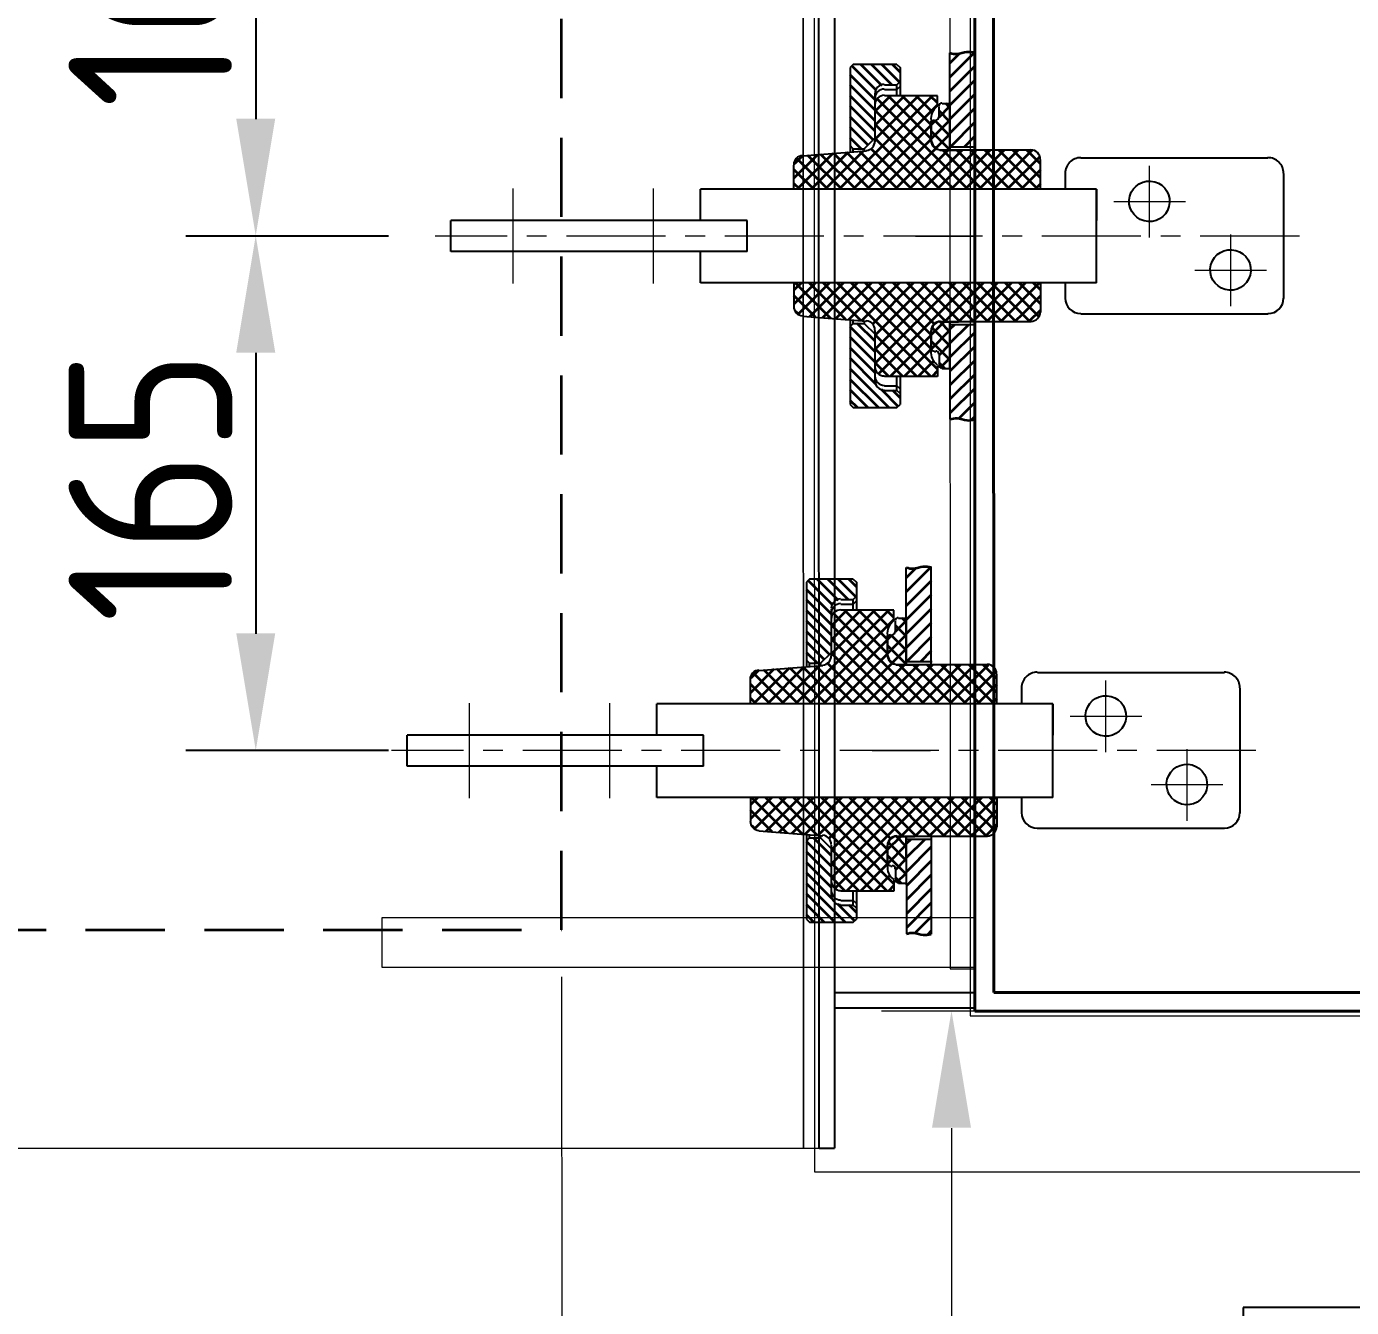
# Model space of a CAD drawing. Header units: millimetres. Extents: x -41310 to 13905, y 1865 to 89610.
# Drawn here: x 7823.4 to 8248.1, y 3569.4 to 3980.1 of the extents above; entities that cross this region are included whole.
import ezdxf

# ---------------------------------------------------------------- set-up
doc = ezdxf.new("R2010")
doc.units = ezdxf.units.MM
doc.linetypes.add('CENTER', pattern=[50.8, 31.75, -6.35, 6.35, -6.35])
doc.linetypes.add('DASHED', pattern=[19.05, 12.7, -6.35])
doc.layers.add('01粗实线', color=7, linetype='Continuous')
for name, color, linetype, lineweight in [('1粗实线', 4, 'Continuous', 40), ('1轮廓实线层', 7, 'Continuous', 0), ('2虚线层', 6, 'DASHED', 35), ('中心线', 1, 'CENTER', 20), ('粗实线', 7, 'Continuous', 25), ('细实线', 3, 'Continuous', 35)]:
    doc.layers.add(name, color=color, linetype=linetype, lineweight=lineweight)
doc.styles.get("Standard").update_dxf_attribs({"font": 'gbenor.shx', "bigfont": 'gbcbig.shx'})

msp = doc.modelspace()

# ---------------------------------------------------------------- linework, layer by layer
at = {"layer": '01粗实线', "ltscale": 2, "extrusion": (0.012768, -0.022135, 0.999673)}
for p, q in [((8077.43, 3620.43, 101.05), (8077.37, 4370.31, 114.14)), ((8127.37, 4325.32, 113.59), (8127.43, 3665.42, 102.07))]:
    msp.add_line(p, q, dxfattribs=at)
at = {"layer": '01粗实线', "ltscale": 2, "extrusion": (-0.004685, -0.017452, 0.999837)}
for p, q in [((8082.38, 4320.32, 113.29), (8082.43, 3670.42, 101.94)), ((8082.43, 3670.42, 101.94), (8082.43, 3620.43, 101.07)), ((8082.43, 3670.42, 101.94), (8127.43, 3670.42, 102.15)), ((8082.43, 3665.42, 101.86), (8127.43, 3665.42, 102.07)), ((8077.43, 3620.43, 101.05), (8082.43, 3620.43, 101.07)), ((8263.43, 3569.43, 101.03), (8213.44, 3569.43, 100.8)), ((8213.44, 3569.43, 100.8), (8213.44, 3564.43, 100.71))]:
    msp.add_line(p, q, dxfattribs=at)
at = {"layer": '01粗实线', "color": 3, "ltscale": 2, "extrusion": (-0.004685, -0.017452, 0.999837)}
for p, q in [((7896.91, 4040.36, 107.53), (7896.92, 3950.38, 105.96)), ((7939.41, 3912.88, 105.51), (7874.42, 3912.88, 105.2)), ((7939.41, 3912.88, 105.51), (7874.42, 3912.88, 105.2)), ((7896.93, 3875.39, 104.65), (7896.93, 3785.4, 103.08)), ((7939.42, 3747.91, 102.63), (7874.44, 3747.91, 102.32))]:
    msp.add_line(p, q, dxfattribs=at)
at = {"layer": '01粗实线', "color": 3, "extrusion": (-0.004685, -0.017452, 0.999837)}
for points in [[(6596.53, 5862.18), (6608.61, 5865.42), (6612.29, 5827.58)], [(6628.06, 5792.98), (6615.98, 5789.74), (6612.29, 5827.58)], [(6639.32, 5702.82), (6651.39, 5706.06), (6655.08, 5668.23)]]:
    msp.add_solid(points, dxfattribs=at)
at = {"layer": '1粗实线', "ltscale": 2, "extrusion": (-0.004685, -0.017452, 0.999837)}
for p, q in [((8127.37, 4326.32, 113.6), (8127.43, 3664.42, 102.05)), ((8133.37, 4320.32, 113.53), (8133.43, 3670.42, 102.18)), ((8133.43, 3670.42, 102.18), (9333.41, 3670.42, 107.81)), ((8127.43, 3664.42, 102.05), (9339.42, 3664.42, 107.73))]:
    msp.add_line(p, q, dxfattribs=at)
at = {"layer": '1轮廓实线层', "ltscale": 2, "extrusion": (-0.004685, -0.017452, 0.999837)}
for p, q in [((8075.87, 4377.81, 114.26), (8075.93, 3612.93, 100.91)), ((8072.43, 3620.43, 101.02), (8072.37, 4370.31, 114.11)), ((8072.37, 4370.31, 114.11), (8072.43, 3620.43, 101.02)), ((8077.43, 3620.43, 101.05), (8077.37, 4370.31, 114.14)), ((8125.87, 4327.82, 113.62), (8125.93, 3662.92, 102.02)), ((8119.38, 4312.82, 113.33), (8119.43, 3677.92, 102.25)), ((8127.43, 3677.92, 102.29), (8127.38, 4312.82, 113.37)), ((7937.43, 3678.42, 101.4), (7937.43, 3694.41, 101.68)), ((7937.43, 3694.41, 101.68), (8127.43, 3694.41, 102.57)), ((8127.43, 3694.41, 102.57), (8127.43, 3678.42, 102.29)), ((8127.43, 3678.42, 102.29), (7937.43, 3678.42, 101.4)), ((8119.43, 3677.92, 102.25), (8127.43, 3677.92, 102.29)), ((8125.93, 3662.92, 102.02), (9340.92, 3662.92, 107.71)), ((7612.44, 3620.43, 98.87), (8072.43, 3620.43, 101.02)), ((8072.43, 3620.43, 101.02), (8077.43, 3620.43, 101.05)), ((8075.93, 3612.93, 100.91), (9390.92, 3612.93, 107.07))]:
    msp.add_line(p, q, dxfattribs=at)
at = {"layer": '1轮廓实线层', "color": 3, "ltscale": 2, "extrusion": (-0.004685, -0.017452, 0.999837)}
for p, q in [((7994.93, 3675.42, 101.62), (7994.94, 3485.52, 98.31)), ((8198.43, 3664.42, 102.38), (8097.47, 3664.42, 101.91)), ((8188.43, 3664.42, 102.34), (8130.49, 3664.42, 102.06)), ((8120, 3251.98, 94.82), (8119.97, 3626.92, 101.36))]:
    msp.add_line(p, q, dxfattribs=at)
msp.add_solid([(6907.89, 5610.82), (6895.82, 5607.58), (6892.13, 5645.42)], dxfattribs=at)
at = {"layer": '2虚线层', "ltscale": 2, "extrusion": (-0.004685, -0.017452, 0.999837)}
for p, q in [((7994.93, 3690.41, 101.88), (7994.88, 4300.32, 112.53)), ((7689.93, 3690.41, 100.45), (7994.93, 3690.41, 101.88))]:
    msp.add_line(p, q, dxfattribs=at)
at = {"layer": '中心线', "extrusion": (-0.004685, -0.017452, 0.999837)}
for p, q in [((8183.41, 3912.38, 106.64), (8183.41, 3935.38, 107.04)), ((7979.41, 3897.66, 105.43), (7979.41, 3928.1, 105.96)), ((8024.41, 3897.66, 105.64), (8024.41, 3928.1, 106.17)), ((8194.91, 3923.88, 106.9), (8171.91, 3923.88, 106.79)), ((8231.41, 3912.88, 106.87), (7954.41, 3912.88, 105.58)), ((8108.41, 3912.88, 106.3), (8124.41, 3912.88, 106.37)), ((8109.16, 3912.88, 106.3), (8127.16, 3912.88, 106.39)), ((8209.41, 3890.38, 106.38), (8209.41, 3913.38, 106.78)), ((8220.91, 3901.88, 106.63), (8197.91, 3901.88, 106.53)), ((8169.42, 3747.41, 103.7), (8169.42, 3770.4, 104.1)), ((7965.42, 3732.69, 102.48), (7965.42, 3763.12, 103.01)), ((8010.42, 3732.69, 102.69), (8010.42, 3763.12, 103.22)), ((8180.92, 3758.9, 103.95), (8157.92, 3758.9, 103.84)), ((8217.42, 3747.91, 103.93), (7940.42, 3747.91, 102.63)), ((8094.42, 3747.91, 103.35), (8110.42, 3747.91, 103.43)), ((8095.17, 3747.91, 103.36), (8113.17, 3747.91, 103.44)), ((8195.42, 3725.41, 103.43), (8195.42, 3748.41, 103.83)), ((8206.92, 3736.91, 103.69), (8183.92, 3736.91, 103.58))]:
    msp.add_line(p, q, dxfattribs=at)
at = {"layer": '粗实线', "extrusion": (-0.004685, -0.017452, 0.999837)}
for p, q in [((8119.41, 3940.38, 106.83), (8119.4, 3971.6, 107.37)), ((8127.41, 3940.38, 106.87), (8127.4, 3971.67, 107.41)), ((8088.4, 3967.87, 107.16), (8087.4, 3966.87, 107.14)), ((8102.4, 3967.87, 107.23), (8088.4, 3967.87, 107.16)), ((8102.4, 3967.87, 107.23), (8103.4, 3966.87, 107.22)), ((8087.4, 3966.87, 107.14), (8087.41, 3939.76, 106.67)), ((8103.4, 3966.87, 107.22), (8103.4, 3957.87, 107.06)), ((8098.4, 3961.37, 107.1), (8102.4, 3961.37, 107.12)), ((8098.4, 3959.87, 107.07), (8102.4, 3959.87, 107.09)), ((8103.4, 3962.37, 107.14), (8102.4, 3961.37, 107.12)), ((8102.4, 3957.87, 107.06), (8102.4, 3961.37, 107.12)), ((8103.4, 3960.87, 107.11), (8102.4, 3959.87, 107.09)), ((8095.41, 3943.12, 106.76), (8095.4, 3958.37, 107.03)), ((8115.4, 3957.87, 107.12), (8098.4, 3957.87, 107.04)), ((8115.4, 3954.34, 107.05), (8115.4, 3957.87, 107.12)), ((8115.4, 3954.34, 107.05), (8115.4, 3957.87, 107.12)), ((8116.9, 3955.37, 107.08), (8119.4, 3955.37, 107.09)), ((8119.4, 3955.37, 107.09), (8119.41, 3940.38, 106.83)), ((8115.91, 3950.88, 107), (8115.9, 3954.37, 107.06)), ((8113.41, 3943.59, 106.86), (8113.41, 3949.74, 106.96)), ((8113.41, 3949.2, 106.96), (8113.41, 3943.21, 106.85)), ((8114.41, 3949.88, 106.97), (8114.91, 3949.88, 106.97)), ((8088.41, 3940.88, 106.69), (8087.41, 3941.88, 106.71)), ((8091.91, 3940.88, 106.71), (8095.41, 3944.38, 106.79)), ((8072.18, 3938.59, 106.58), (8092.64, 3940.16, 106.7)), ((8088.41, 3940.88, 106.69), (8091.91, 3940.88, 106.71)), ((8088.41, 3939.84, 106.67), (8088.41, 3940.88, 106.69)), ((8091.91, 3940.88, 106.71), (8091.91, 3940.11, 106.7)), ((8145.41, 3940.38, 106.95), (8116.16, 3940.38, 106.81)), ((8116.16, 3940.38, 106.81), (8122.16, 3940.38, 106.84)), ((8116.41, 3940.38, 106.82), (8119.41, 3940.38, 106.83)), ((8127.66, 3941.38, 106.89), (8119.66, 3941.38, 106.85)), ((8221.41, 3937.88, 107.26), (8161.41, 3937.88, 106.98)), ((8069.41, 3927.88, 106.38), (8069.41, 3935.6, 106.51)), ((8148.41, 3927.88, 106.75), (8148.41, 3937.38, 106.91)), ((8156.41, 3927.88, 106.78), (8156.41, 3932.88, 106.87)), ((8226.41, 3892.88, 106.5), (8226.41, 3932.88, 107.2)), ((8166.41, 3927.88, 106.83), (8039.41, 3927.88, 106.24)), ((8039.41, 3917.88, 106.06), (8039.41, 3927.88, 106.24)), ((8166.41, 3927.88, 106.83), (8152.44, 3927.88, 106.77)), ((8166.41, 3927.88, 106.83), (8166.41, 3917.88, 106.66)), ((8166.41, 3897.88, 106.31), (8166.41, 3927.88, 106.83)), ((7959.41, 3907.88, 105.51), (7959.41, 3917.88, 105.69)), ((8054.41, 3917.88, 106.13), (7959.41, 3917.88, 105.69)), ((8054.41, 3907.88, 105.96), (8054.41, 3917.88, 106.13)), ((8054.41, 3907.88, 105.96), (7959.41, 3907.88, 105.51)), ((8039.41, 3897.88, 105.71), (8039.41, 3907.88, 105.89)), ((8166.41, 3897.88, 106.31), (8166.41, 3907.88, 106.48)), ((8166.41, 3897.88, 106.31), (8039.41, 3897.88, 105.71)), ((8069.41, 3897.88, 105.85), (8069.41, 3890.16, 105.72)), ((8148.41, 3897.88, 106.22), (8148.41, 3888.38, 106.06)), ((8166.41, 3897.88, 106.31), (8151.65, 3897.88, 106.24)), ((8156.41, 3892.88, 106.17), (8156.41, 3897.88, 106.26)), ((8072.18, 3887.17, 105.68), (8092.64, 3885.6, 105.75)), ((8221.41, 3887.88, 106.39), (8161.41, 3887.88, 106.11)), ((8087.41, 3886, 105.73), (8087.41, 3858.89, 105.26)), ((8088.41, 3884.89, 105.72), (8087.41, 3883.89, 105.69)), ((8088.41, 3884.89, 105.72), (8088.41, 3885.92, 105.73)), ((8088.41, 3884.89, 105.72), (8091.91, 3884.89, 105.73)), ((8091.91, 3885.65, 105.75), (8091.91, 3884.89, 105.73)), ((8091.91, 3884.89, 105.73), (8095.41, 3881.39, 105.69)), ((8095.41, 3866.39, 105.43), (8095.41, 3882.61, 105.71)), ((8113.41, 3876.56, 105.69), (8113.41, 3882.55, 105.79)), ((8145.41, 3885.38, 105.99), (8116.16, 3885.38, 105.85)), ((8116.16, 3885.38, 105.85), (8122.16, 3885.38, 105.88)), ((8116.41, 3885.38, 105.86), (8119.41, 3885.38, 105.87)), ((8119.41, 3885.38, 105.87), (8119.41, 3854.16, 105.32)), ((8119.41, 3870.39, 105.61), (8119.41, 3885.38, 105.87)), ((8127.41, 3884.39, 105.89), (8119.41, 3884.39, 105.85)), ((8127.41, 3885.38, 105.91), (8127.41, 3854.09, 105.36)), ((8113.41, 3882.17, 105.79), (8113.41, 3876.02, 105.68)), ((8114.41, 3875.89, 105.68), (8114.91, 3875.89, 105.68)), ((8115.91, 3874.89, 105.67), (8115.91, 3871.39, 105.61)), ((8115.41, 3871.42, 105.61), (8115.41, 3867.89, 105.55)), ((8116.91, 3870.39, 105.6), (8119.41, 3870.39, 105.61)), ((8115.41, 3867.89, 105.55), (8098.41, 3867.89, 105.47)), ((8102.41, 3863.39, 105.41), (8102.41, 3867.89, 105.48)), ((8103.41, 3867.89, 105.49), (8103.41, 3858.89, 105.33)), ((8098.41, 3864.89, 105.41), (8102.41, 3864.89, 105.43)), ((8098.41, 3863.39, 105.39), (8102.41, 3863.39, 105.41)), ((8103.41, 3863.89, 105.42), (8102.41, 3864.89, 105.43)), ((8103.41, 3862.39, 105.39), (8102.41, 3863.39, 105.41)), ((8087.41, 3858.89, 105.26), (8088.41, 3857.89, 105.24)), ((8088.41, 3857.89, 105.24), (8102.41, 3857.89, 105.31)), ((8102.41, 3857.89, 105.31), (8103.41, 3858.89, 105.33)), ((8105.42, 3775.4, 103.88), (8105.42, 3806.63, 104.43)), ((8113.42, 3775.4, 103.92), (8113.42, 3806.7, 104.47)), ((8074.42, 3802.9, 104.22), (8073.42, 3801.9, 104.2)), ((8073.42, 3801.9, 104.2), (8073.42, 3774.79, 103.72)), ((8088.42, 3802.9, 104.28), (8074.42, 3802.9, 104.22)), ((8088.42, 3802.9, 104.28), (8089.42, 3801.9, 104.27)), ((8089.42, 3801.9, 104.27), (8089.42, 3792.9, 104.11)), ((8089.42, 3797.4, 104.19), (8088.42, 3796.4, 104.17)), ((8081.42, 3778.15, 103.82), (8081.42, 3793.4, 104.09)), ((8084.42, 3796.4, 104.15), (8088.42, 3796.4, 104.17)), ((8084.42, 3794.9, 104.13), (8088.42, 3794.9, 104.14)), ((8088.42, 3792.9, 104.11), (8088.42, 3796.4, 104.17)), ((8089.42, 3795.9, 104.17), (8088.42, 3794.9, 104.14)), ((8101.42, 3792.9, 104.17), (8084.42, 3792.9, 104.09)), ((8101.42, 3789.37, 104.11), (8101.42, 3792.9, 104.17)), ((8101.42, 3789.37, 104.11), (8101.42, 3792.9, 104.17)), ((8101.92, 3785.9, 104.05), (8101.92, 3789.4, 104.11)), ((8102.92, 3790.4, 104.13), (8105.42, 3790.4, 104.15)), ((8105.42, 3790.4, 104.15), (8105.42, 3775.4, 103.88)), ((8099.42, 3778.61, 103.91), (8099.42, 3784.77, 104.02)), ((8100.42, 3784.9, 104.03), (8100.92, 3784.9, 104.03)), ((8099.42, 3784.23, 104.01), (8099.42, 3778.23, 103.91)), ((8074.42, 3775.9, 103.75), (8073.42, 3776.9, 103.76)), ((8077.92, 3775.9, 103.76), (8081.42, 3779.4, 103.84)), ((8113.67, 3776.4, 103.94), (8105.67, 3776.4, 103.9)), ((8058.19, 3773.62, 103.63), (8078.65, 3775.19, 103.75)), ((8074.42, 3775.9, 103.75), (8077.92, 3775.9, 103.76)), ((8074.42, 3774.86, 103.73), (8074.42, 3775.9, 103.75)), ((8077.92, 3775.9, 103.76), (8077.92, 3775.13, 103.75)), ((8131.42, 3775.4, 104.01), (8102.17, 3775.4, 103.87)), ((8102.17, 3775.4, 103.87), (8108.17, 3775.4, 103.9)), ((8102.42, 3775.4, 103.87), (8105.42, 3775.4, 103.88)), ((8134.42, 3762.9, 103.8), (8134.42, 3772.4, 103.97)), ((8207.42, 3772.9, 104.32), (8147.42, 3772.9, 104.04)), ((8055.42, 3762.9, 103.43), (8055.42, 3770.62, 103.57)), ((8142.42, 3762.9, 103.84), (8142.42, 3767.9, 103.93)), ((8212.42, 3727.91, 103.56), (8212.42, 3767.9, 104.25)), ((8152.42, 3762.9, 103.89), (8025.42, 3762.9, 103.29)), ((8025.42, 3752.91, 103.12), (8025.42, 3762.9, 103.29)), ((8152.42, 3762.9, 103.89), (8138.45, 3762.9, 103.82)), ((8152.42, 3762.9, 103.89), (8152.42, 3752.91, 103.71)), ((8152.42, 3732.91, 103.36), (8152.42, 3762.9, 103.89)), ((7945.42, 3742.91, 102.57), (7945.42, 3752.91, 102.74)), ((8040.42, 3752.91, 103.19), (7945.42, 3752.91, 102.74)), ((8040.42, 3742.91, 103.01), (8040.42, 3752.91, 103.19)), ((8040.42, 3742.91, 103.01), (7945.42, 3742.91, 102.57)), ((8025.42, 3732.91, 102.77), (8025.42, 3742.91, 102.94)), ((8152.42, 3732.91, 103.36), (8152.42, 3742.91, 103.54)), ((8152.42, 3732.91, 103.36), (8025.42, 3732.91, 102.77)), ((8055.42, 3732.91, 102.91), (8055.42, 3725.19, 102.77)), ((8134.42, 3732.91, 103.28), (8134.42, 3723.41, 103.11)), ((8152.42, 3732.91, 103.36), (8137.66, 3732.91, 103.29)), ((8142.42, 3727.91, 103.23), (8142.42, 3732.91, 103.32)), ((8058.19, 3722.2, 102.73), (8078.65, 3720.62, 102.8)), ((8073.42, 3721.03, 102.78), (8073.43, 3693.91, 102.31)), ((8074.42, 3719.91, 102.77), (8074.42, 3720.95, 102.79)), ((8207.42, 3722.91, 103.45), (8147.42, 3722.91, 103.16)), ((8074.42, 3719.91, 102.77), (8073.42, 3718.91, 102.75)), ((8074.42, 3719.91, 102.77), (8077.92, 3719.91, 102.79)), ((8077.92, 3720.68, 102.8), (8077.92, 3719.91, 102.79)), ((8077.92, 3719.91, 102.79), (8081.42, 3716.41, 102.74)), ((8081.43, 3701.41, 102.48), (8081.42, 3717.63, 102.76)), ((8099.42, 3711.59, 102.74), (8099.42, 3717.58, 102.85)), ((8099.42, 3717.2, 102.84), (8099.42, 3711.04, 102.73)), ((8131.42, 3720.41, 103.05), (8102.17, 3720.41, 102.91)), ((8102.17, 3720.41, 102.91), (8108.17, 3720.41, 102.94)), ((8102.42, 3720.41, 102.91), (8105.42, 3720.41, 102.92)), ((8105.42, 3720.41, 102.92), (8105.43, 3689.18, 102.38)), ((8105.43, 3705.41, 102.66), (8105.42, 3720.41, 102.92)), ((8113.42, 3719.41, 102.94), (8105.42, 3719.41, 102.91)), ((8113.42, 3720.41, 102.96), (8113.43, 3689.11, 102.42)), ((8100.43, 3710.91, 102.73), (8100.93, 3710.91, 102.74)), ((8101.93, 3709.91, 102.72), (8101.93, 3706.41, 102.66)), ((8101.43, 3706.44, 102.66), (8101.43, 3702.91, 102.6)), ((8102.93, 3705.41, 102.65), (8105.43, 3705.41, 102.66)), ((8101.43, 3702.91, 102.6), (8084.43, 3702.91, 102.52)), ((8084.43, 3699.91, 102.47), (8088.43, 3699.91, 102.49)), ((8088.43, 3698.41, 102.46), (8088.43, 3702.91, 102.54)), ((8089.43, 3698.91, 102.47), (8088.43, 3699.91, 102.49)), ((8089.43, 3702.91, 102.54), (8089.43, 3693.91, 102.39)), ((8084.43, 3698.41, 102.44), (8088.43, 3698.41, 102.46)), ((8089.43, 3697.41, 102.45), (8088.43, 3698.41, 102.46)), ((8073.43, 3693.91, 102.31), (8074.43, 3692.91, 102.3)), ((8074.43, 3692.91, 102.3), (8088.43, 3692.91, 102.36)), ((8088.43, 3692.91, 102.36), (8089.43, 3693.91, 102.39))]:
    msp.add_line(p, q, dxfattribs=at)
for centre in [(6886.13, 5912.5), (6916.94, 5897.99), (6915.4, 5749.51), (6946.21, 5735.01)]:
    msp.add_circle(centre, 6.5, dxfattribs=at)
for centre, radius, start, end in [((6795.09, 5923.77), 3, 105.0301, 195.0301), ((6795.48, 5922.33), 3, 105.0301, 195.0301), ((6796, 5920.39), 3, 105.0301, 195.0301), ((6813.99, 5924.71), 1, 105.0301, 195.0301), ((6816.38, 5921.18), 4.93, 140.9417, 202.1349), ((6812.97, 5920.81), 1, 285.0301, 15.0301), ((6813.01, 5918.75), 1, 105.0301, 195.0301), ((6793.24, 5907.52), 3, 289.4288, 15.0301), ((6816.99, 5914.87), 3.87, 202.4874, 268.684), ((6816.36, 5913.96), 3, 195.0301, 285.0301), ((6775.89, 5895.03), 3, 109.4288, 195.0301), ((6845.93, 5915.68), 3, 15.0301, 105.0301), ((6862.55, 5915.48), 5, 105.0301, 195.0301), ((6920.49, 5931.04), 5, 15.0301, 105.0301), ((6872.92, 5876.85), 5, 195.0301, 285.0301), ((6930.87, 5892.41), 5, 285.0301, 15.0301), ((6787.67, 5851.14), 3, 195.0301, 280.6314), ((6858.63, 5868.36), 3, 285.0301, 15.0301), ((6808.95, 5849.03), 3, 15.0301, 100.6314), ((6833.18, 5854.57), 3.87, 121.3761, 187.5728), ((6832.18, 5855.04), 3, 105.0301, 195.0301), ((6835.82, 5848.8), 4.93, 187.9253, 249.1185), ((6831.68, 5849.21), 1, 195.0301, 285.0301), ((6832.68, 5847.41), 1, 15.0301, 105.0301), ((6817.78, 5839.27), 3, 195.0301, 285.0301), ((6835.52, 5844.55), 1, 195.0301, 285.0301), ((6818.56, 5836.37), 3, 195.0301, 285.0301), ((6818.95, 5834.92), 3, 195.0301, 285.0301), ((6824.36, 5760.79), 3, 105.0301, 195.0301), ((6824.75, 5759.34), 3, 105.0301, 195.0301), ((6825.26, 5757.41), 3, 105.0301, 195.0301), ((6845.65, 5758.2), 4.93, 140.9417, 202.1349), ((6843.26, 5761.72), 1, 105.0301, 195.0301), ((6842.27, 5755.76), 1, 105.0301, 195.0301), ((6842.24, 5757.82), 1, 285.0301, 15.0301), ((6822.51, 5744.53), 3, 289.4288, 15.0301), ((6846.26, 5751.88), 3.87, 202.4874, 268.684), ((6845.63, 5750.97), 3, 195.0301, 285.0301), ((6805.15, 5732.05), 3, 109.4288, 195.0301), ((6875.19, 5752.7), 3, 15.0301, 105.0301), ((6891.81, 5752.5), 5, 105.0301, 195.0301), ((6949.76, 5768.06), 5, 15.0301, 105.0301), ((6816.94, 5688.16), 3, 195.0301, 280.6314), ((6902.19, 5713.87), 5, 195.0301, 285.0301), ((6960.13, 5729.43), 5, 285.0301, 15.0301), ((6887.9, 5705.37), 3, 285.0301, 15.0301), ((6838.21, 5686.05), 3, 15.0301, 100.6314), ((6862.45, 5691.58), 3.87, 121.3761, 187.5728), ((6861.45, 5692.06), 3, 105.0301, 195.0301), ((6865.09, 5685.81), 4.93, 187.9253, 249.1185), ((6860.94, 5686.23), 1, 195.0301, 285.0301), ((6861.95, 5684.42), 1, 15.0301, 105.0301), ((6847.05, 5676.28), 3, 195.0301, 285.0301), ((6864.79, 5681.56), 1, 195.0301, 285.0301), ((6847.83, 5673.38), 3, 195.0301, 285.0301), ((6848.21, 5671.94), 3, 195.0301, 285.0301)]:
    msp.add_arc(centre, radius, start, end, dxfattribs=at)
at = {"layer": '细实线', "linetype": 'Continuous'}
for p, q in [((8127.3, 3971.7, 107.41), (8119.4, 3963.8, 107.24)), ((8095.87, 3959.49, 107.05), (8087.95, 3967.41, 107.15)), ((8097.66, 3961.07, 107.09), (8090.85, 3967.87, 107.18)), ((8100.72, 3961.37, 107.11), (8094.22, 3967.87, 107.19)), ((8103.25, 3962.22, 107.13), (8097.59, 3967.87, 107.21)), ((8103.4, 3965.43, 107.19), (8100.96, 3967.87, 107.22)), ((8122.49, 3971.37, 107.38), (8119.4, 3968.29, 107.32)), ((8127.4, 3967.31, 107.34), (8119.4, 3959.31, 107.16)), ((8095.41, 3956.59, 107), (8087.4, 3964.59, 107.1)), ((8095.41, 3953.22, 106.94), (8087.4, 3961.22, 107.04)), ((8127.4, 3962.82, 107.26), (8119.4, 3954.82, 107.08)), ((8113.85, 3957.87, 107.11), (8083.85, 3927.88, 106.44)), ((8095.41, 3949.86, 106.88), (8087.4, 3957.85, 106.98)), ((8095.41, 3946.49, 106.82), (8087.41, 3954.49, 106.93)), ((8115.4, 3954.94, 107.06), (8088.34, 3927.88, 106.47)), ((8109.36, 3957.87, 107.09), (8095.41, 3943.92, 106.78)), ((8104.87, 3957.87, 107.07), (8095.41, 3948.41, 106.86)), ((8100.38, 3957.87, 107.05), (8095.41, 3952.9, 106.94)), ((8125.11, 3927.88, 106.64), (8096.2, 3956.79, 107.01)), ((8113.41, 3944.07, 106.87), (8099.6, 3957.87, 107.04)), ((8113.41, 3948.56, 106.94), (8104.09, 3957.87, 107.06)), ((8113.94, 3952.52, 107.02), (8108.58, 3957.87, 107.08)), ((8115.4, 3955.54, 107.08), (8113.07, 3957.87, 107.11)), ((8115.91, 3951.04, 107), (8119.4, 3954.54, 107.08)), ((8119.4, 3954.02, 107.07), (8118.05, 3955.37, 107.08)), ((8127.4, 3958.33, 107.18), (8119.41, 3950.33, 107)), ((8094.78, 3943.75, 106.77), (8087.41, 3951.12, 106.87)), ((8120.62, 3927.88, 106.62), (8095.41, 3953.09, 106.94)), ((8119.41, 3949.53, 106.99), (8115.91, 3953.03, 107.03)), ((8127.4, 3953.84, 107.1), (8119.41, 3945.84, 106.92)), ((8093.09, 3942.07, 106.74), (8087.41, 3947.75, 106.81)), ((8113.41, 3948.45, 106.94), (8092.83, 3927.88, 106.49)), ((8116.13, 3927.88, 106.6), (8095.41, 3948.6, 106.86)), ((8113.41, 3944.05, 106.87), (8119.41, 3950.05, 107)), ((8113.41, 3948.54, 106.94), (8114.74, 3949.88, 106.97)), ((8119.41, 3940.55, 106.83), (8113.41, 3946.55, 106.91)), ((8119.41, 3945.04, 106.91), (8114.57, 3949.88, 106.97)), ((8127.41, 3949.35, 107.02), (8119.43, 3941.38, 106.85)), ((8090.92, 3940.88, 106.7), (8087.41, 3944.39, 106.75)), ((8111.64, 3927.88, 106.57), (8095.41, 3944.11, 106.78)), ((8113.41, 3943.96, 106.86), (8097.32, 3927.88, 106.51)), ((8114.86, 3941.02, 106.82), (8119.41, 3945.56, 106.92)), ((8127.41, 3944.86, 106.95), (8123.92, 3941.38, 106.87)), ((8076.97, 3938.96, 106.61), (8069.41, 3931.39, 106.44)), ((8072.06, 3938.53, 106.58), (8069.59, 3936.06, 106.52)), ((8080.21, 3927.88, 106.43), (8070.37, 3937.72, 106.55)), ((8081.84, 3939.33, 106.64), (8070.38, 3927.88, 106.38)), ((8084.7, 3927.88, 106.45), (8073.86, 3938.72, 106.59)), ((8086.7, 3939.71, 106.66), (8074.87, 3927.88, 106.4)), ((8089.19, 3927.88, 106.47), (8078.03, 3939.04, 106.61)), ((8091.57, 3940.08, 106.69), (8079.36, 3927.88, 106.42)), ((8093.68, 3927.88, 106.49), (8082.2, 3939.36, 106.64)), ((8098.17, 3927.88, 106.51), (8086.36, 3939.68, 106.66)), ((8102.66, 3927.88, 106.53), (8090.53, 3940, 106.69)), ((8107.15, 3927.88, 106.55), (8094.14, 3940.89, 106.72)), ((8114.31, 3940.38, 106.81), (8101.81, 3927.88, 106.53)), ((8118.8, 3940.38, 106.83), (8106.3, 3927.88, 106.55)), ((8123.29, 3940.38, 106.85), (8110.79, 3927.88, 106.57)), ((8115.07, 3941.13, 106.82), (8114.31, 3940.38, 106.81)), ((8127.78, 3940.38, 106.87), (8115.28, 3927.88, 106.59)), ((8129.6, 3927.88, 106.66), (8117.1, 3940.38, 106.82)), ((8118.71, 3940.38, 106.83), (8119.41, 3941.08, 106.84)), ((8132.27, 3940.38, 106.89), (8119.77, 3927.88, 106.61)), ((8134.09, 3927.88, 106.68), (8121.59, 3940.38, 106.84)), ((8136.76, 3940.38, 106.91), (8124.26, 3927.88, 106.63)), ((8138.58, 3927.88, 106.7), (8126.08, 3940.38, 106.86)), ((8141.25, 3940.38, 106.93), (8128.75, 3927.88, 106.65)), ((8143.07, 3927.88, 106.72), (8130.57, 3940.38, 106.88)), ((8145.64, 3940.28, 106.95), (8133.24, 3927.88, 106.68)), ((8147.56, 3927.88, 106.74), (8135.06, 3940.38, 106.9)), ((8148.06, 3938.21, 106.93), (8137.73, 3927.88, 106.7)), ((8148.41, 3931.52, 106.81), (8139.55, 3940.38, 106.92)), ((8148.41, 3936.01, 106.89), (8144.04, 3940.38, 106.94)), ((8075.72, 3927.88, 106.41), (8069.41, 3934.19, 106.49)), ((8148.41, 3934.06, 106.85), (8142.22, 3927.88, 106.72)), ((8071.23, 3927.88, 106.39), (8069.41, 3929.7, 106.41)), ((8148.41, 3929.57, 106.78), (8146.71, 3927.88, 106.74)), ((8076.31, 3897.88, 105.89), (8069.41, 3890.99, 105.73)), ((8071.82, 3897.88, 105.86), (8069.41, 3895.48, 105.81)), ((8081.21, 3886.48, 105.71), (8069.8, 3897.88, 105.86)), ((8080.8, 3897.88, 105.91), (8070.77, 3887.85, 105.68)), ((8086.07, 3886.1, 105.73), (8074.29, 3897.88, 105.88)), ((8085.29, 3897.88, 105.93), (8074.4, 3887, 105.69)), ((8089.78, 3897.88, 105.95), (8078.57, 3886.68, 105.7)), ((8090.94, 3885.73, 105.74), (8078.78, 3897.88, 105.9)), ((8094.27, 3897.88, 105.97), (8082.74, 3886.36, 105.71)), ((8113.27, 3867.89, 105.54), (8083.27, 3897.88, 105.92)), ((8098.76, 3897.88, 105.99), (8086.91, 3886.04, 105.73)), ((8105.5, 3880.15, 105.71), (8087.76, 3897.88, 105.94)), ((8103.25, 3897.88, 106.01), (8091.08, 3885.72, 105.74)), ((8113.41, 3876.73, 105.69), (8092.25, 3897.88, 105.96)), ((8107.74, 3897.88, 106.03), (8094.54, 3884.68, 105.74)), ((8121.21, 3897.88, 106.1), (8095.41, 3872.09, 105.52)), ((8116.72, 3897.88, 106.07), (8095.41, 3876.58, 105.6)), ((8112.23, 3897.88, 106.05), (8095.41, 3881.07, 105.68)), ((8125.7, 3897.88, 106.12), (8096.51, 3868.69, 105.47)), ((8113.41, 3881.22, 105.77), (8096.74, 3897.88, 105.98)), ((8114.16, 3884.96, 105.84), (8101.23, 3897.88, 106)), ((8118.22, 3885.38, 105.86), (8105.72, 3897.88, 106.02)), ((8122.71, 3885.38, 105.88), (8110.21, 3897.88, 106.04)), ((8127.2, 3885.38, 105.91), (8114.7, 3897.88, 106.07)), ((8130.19, 3897.88, 106.14), (8117.69, 3885.38, 105.86)), ((8131.69, 3885.38, 105.93), (8119.19, 3897.88, 106.09)), ((8134.68, 3897.88, 106.16), (8122.18, 3885.38, 105.88)), ((8136.18, 3885.38, 105.95), (8123.68, 3897.88, 106.11)), ((8139.06, 3897.77, 106.18), (8126.67, 3885.38, 105.9)), ((8140.67, 3885.38, 105.97), (8128.17, 3897.88, 106.13)), ((8142.82, 3887.73, 106.02), (8132.66, 3897.88, 106.15)), ((8140.13, 3894.9, 106.13), (8137.15, 3897.88, 106.17)), ((8139.17, 3897.88, 106.18), (8139.06, 3897.77, 106.18)), ((8143.66, 3897.88, 106.2), (8140.28, 3894.51, 106.13)), ((8148.15, 3897.88, 106.22), (8141.5, 3891.24, 106.08)), ((8148.41, 3891.12, 106.11), (8141.64, 3897.88, 106.19)), ((8148.41, 3895.61, 106.18), (8146.13, 3897.88, 106.21)), ((8076.35, 3886.85, 105.69), (8069.41, 3893.78, 105.78)), ((8140.28, 3894.51, 106.13), (8131.16, 3885.38, 105.92)), ((8141.5, 3891.24, 106.08), (8135.65, 3885.38, 105.95)), ((8147.9, 3887.14, 106.03), (8140.13, 3894.9, 106.13)), ((8148.41, 3893.66, 106.15), (8142.73, 3887.97, 106.02)), ((8070.93, 3887.78, 105.68), (8069.97, 3888.74, 105.7)), ((8142.73, 3887.97, 106.02), (8140.14, 3885.38, 105.97)), ((8145.16, 3885.38, 105.99), (8142.82, 3887.73, 106.02)), ((8148.41, 3889.17, 106.07), (8144.63, 3885.38, 105.99)), ((8095.41, 3875.78, 105.59), (8087.41, 3883.78, 105.69)), ((8095.41, 3879.15, 105.65), (8089.67, 3884.89, 105.72)), ((8113.41, 3881.2, 105.77), (8117.59, 3885.38, 105.86)), ((8113.45, 3876.75, 105.69), (8119.41, 3882.71, 105.82)), ((8119.41, 3877.7, 105.74), (8113.69, 3883.42, 105.81)), ((8114.72, 3884.39, 105.83), (8114.16, 3884.96, 105.84)), ((8119.41, 3882.19, 105.81), (8116.26, 3885.34, 105.85)), ((8125.3, 3884.39, 105.88), (8119.41, 3878.5, 105.75)), ((8120.81, 3884.39, 105.86), (8119.41, 3882.99, 105.83)), ((8095.41, 3872.41, 105.53), (8087.41, 3880.41, 105.63)), ((8108.78, 3867.89, 105.51), (8095.41, 3881.26, 105.68)), ((8113.41, 3881.11, 105.77), (8100.19, 3867.89, 105.47)), ((8115.41, 3870.24, 105.59), (8105.57, 3880.08, 105.71)), ((8119.41, 3873.21, 105.66), (8113.41, 3879.21, 105.73)), ((8115.91, 3874.72, 105.67), (8119.41, 3878.22, 105.74)), ((8127.41, 3882.01, 105.85), (8119.41, 3874.01, 105.67)), ((8095.41, 3869.05, 105.47), (8087.41, 3877.04, 105.57)), ((8104.29, 3867.89, 105.49), (8095.41, 3876.77, 105.61)), ((8113.41, 3876.62, 105.69), (8104.68, 3867.89, 105.49)), ((8127.41, 3877.52, 105.77), (8119.41, 3869.52, 105.59)), ((8095.67, 3865.42, 105.41), (8087.41, 3873.68, 105.52)), ((8099.84, 3857.89, 105.3), (8087.41, 3870.31, 105.46)), ((8099.8, 3867.89, 105.47), (8095.41, 3872.28, 105.53)), ((8114.2, 3872.92, 105.63), (8109.17, 3867.89, 105.52)), ((8115.41, 3869.64, 105.58), (8113.66, 3867.89, 105.54)), ((8117.75, 3870.39, 105.6), (8115.91, 3872.22, 105.62)), ((8116.31, 3870.63, 105.6), (8119.41, 3873.73, 105.67)), ((8127.41, 3873.03, 105.69), (8119.41, 3865.03, 105.51)), ((8096.47, 3857.89, 105.28), (8087.41, 3866.94, 105.4)), ((8127.41, 3868.54, 105.61), (8119.41, 3860.54, 105.44)), ((8093.1, 3857.89, 105.27), (8087.41, 3863.58, 105.34)), ((8102.81, 3858.28, 105.32), (8097.44, 3863.65, 105.39)), ((8103.41, 3861.05, 105.37), (8101.07, 3863.39, 105.4)), ((8127.41, 3864.05, 105.53), (8119.41, 3856.05, 105.36)), ((8089.73, 3857.89, 105.25), (8087.41, 3860.21, 105.28)), ((8127.41, 3859.56, 105.46), (8122.29, 3854.43, 105.34)), ((8127.41, 3855.07, 105.38), (8126.19, 3853.85, 105.35)), ((8113.32, 3806.72, 104.47), (8105.42, 3798.82, 104.29)), ((8108.5, 3806.4, 104.44), (8105.42, 3803.31, 104.37)), ((8081.88, 3794.52, 104.11), (8073.96, 3802.44, 104.21)), ((8083.68, 3796.09, 104.14), (8076.87, 3802.9, 104.23)), ((8086.74, 3796.4, 104.16), (8080.24, 3802.9, 104.25)), ((8089.26, 3797.24, 104.19), (8083.6, 3802.9, 104.26)), ((8089.42, 3800.45, 104.25), (8086.97, 3802.9, 104.28)), ((8113.42, 3802.33, 104.39), (8105.42, 3794.33, 104.21)), ((8081.42, 3791.61, 104.05), (8073.42, 3799.61, 104.16)), ((8113.42, 3797.84, 104.31), (8105.42, 3789.84, 104.14)), ((8081.42, 3788.25, 104), (8073.42, 3796.25, 104.1)), ((8113.42, 3793.35, 104.23), (8105.42, 3785.35, 104.06)), ((8099.86, 3792.9, 104.16), (8069.87, 3762.9, 103.5)), ((8081.42, 3784.88, 103.94), (8073.42, 3792.88, 104.04)), ((8081.42, 3781.51, 103.88), (8073.42, 3789.51, 103.98)), ((8101.42, 3789.96, 104.12), (8074.36, 3762.9, 103.52)), ((8095.37, 3792.9, 104.14), (8081.42, 3778.95, 103.83)), ((8090.88, 3792.9, 104.12), (8081.42, 3783.43, 103.91)), ((8086.39, 3792.9, 104.1), (8081.42, 3787.92, 103.99)), ((8111.12, 3762.9, 103.69), (8082.21, 3791.81, 104.06)), ((8099.42, 3779.1, 103.92), (8085.61, 3792.9, 104.1)), ((8099.42, 3783.58, 104), (8090.1, 3792.9, 104.12)), ((8099.95, 3787.54, 104.07), (8094.59, 3792.9, 104.14)), ((8101.42, 3790.56, 104.13), (8099.08, 3792.9, 104.16)), ((8101.92, 3786.07, 104.05), (8105.42, 3789.57, 104.13)), ((8105.42, 3789.05, 104.12), (8104.07, 3790.4, 104.14)), ((8113.42, 3788.86, 104.16), (8105.42, 3780.86, 103.98)), ((8080.79, 3778.77, 103.83), (8073.42, 3786.15, 103.92)), ((8106.63, 3762.9, 103.67), (8081.42, 3788.11, 103.99)), ((8099.42, 3779.08, 103.92), (8105.42, 3785.08, 104.05)), ((8099.42, 3783.57, 104), (8100.75, 3784.9, 104.03)), ((8105.42, 3780.07, 103.97), (8100.59, 3784.9, 104.03)), ((8105.42, 3784.56, 104.04), (8101.92, 3788.06, 104.09)), ((8079.11, 3777.09, 103.79), (8073.42, 3782.78, 103.86)), ((8099.42, 3783.47, 104), (8078.85, 3762.9, 103.54)), ((8102.14, 3762.9, 103.65), (8081.42, 3783.62, 103.92)), ((8105.42, 3775.58, 103.89), (8099.42, 3781.58, 103.96)), ((8100.87, 3776.04, 103.87), (8105.42, 3780.59, 103.97)), ((8113.42, 3784.37, 104.08), (8105.45, 3776.4, 103.9)), ((8076.93, 3775.9, 103.76), (8073.42, 3779.41, 103.8)), ((8097.65, 3762.9, 103.63), (8081.42, 3779.13, 103.84)), ((8099.42, 3778.98, 103.92), (8083.34, 3762.9, 103.56)), ((8101.08, 3776.15, 103.88), (8100.33, 3775.4, 103.86)), ((8104.72, 3775.4, 103.88), (8105.42, 3776.1, 103.9)), ((8113.42, 3779.88, 104), (8109.94, 3776.4, 103.92)), ((8062.99, 3773.98, 103.66), (8055.42, 3766.42, 103.49)), ((8058.07, 3773.56, 103.63), (8055.6, 3771.09, 103.58)), ((8066.22, 3762.9, 103.48), (8056.38, 3772.74, 103.61)), ((8067.85, 3774.36, 103.69), (8056.4, 3762.9, 103.44)), ((8070.71, 3762.9, 103.5), (8059.87, 3773.74, 103.64)), ((8072.72, 3774.73, 103.72), (8060.89, 3762.9, 103.46)), ((8075.2, 3762.9, 103.52), (8064.04, 3774.06, 103.67)), ((8077.58, 3775.11, 103.75), (8065.38, 3762.9, 103.48)), ((8079.69, 3762.9, 103.55), (8068.21, 3774.39, 103.69)), ((8084.18, 3762.9, 103.57), (8072.38, 3774.71, 103.72)), ((8088.67, 3762.9, 103.59), (8076.55, 3775.03, 103.74)), ((8093.16, 3762.9, 103.61), (8080.15, 3775.91, 103.77)), ((8100.33, 3775.4, 103.86), (8087.83, 3762.9, 103.58)), ((8104.82, 3775.4, 103.88), (8092.32, 3762.9, 103.6)), ((8109.31, 3775.4, 103.9), (8096.81, 3762.9, 103.63)), ((8113.8, 3775.4, 103.92), (8101.3, 3762.9, 103.65)), ((8115.61, 3762.9, 103.71), (8103.11, 3775.4, 103.87)), ((8118.29, 3775.4, 103.94), (8105.79, 3762.9, 103.67)), ((8120.1, 3762.9, 103.73), (8107.6, 3775.4, 103.89)), ((8122.78, 3775.4, 103.97), (8110.28, 3762.9, 103.69)), ((8124.59, 3762.9, 103.76), (8112.09, 3775.4, 103.92)), ((8127.27, 3775.4, 103.99), (8114.77, 3762.9, 103.71)), ((8129.08, 3762.9, 103.78), (8116.58, 3775.4, 103.94)), ((8131.66, 3775.3, 104.01), (8119.26, 3762.9, 103.73)), ((8133.57, 3762.9, 103.8), (8121.07, 3775.4, 103.96)), ((8134.08, 3773.23, 103.98), (8123.75, 3762.9, 103.75)), ((8134.42, 3766.55, 103.87), (8125.56, 3775.4, 103.98)), ((8134.42, 3771.04, 103.94), (8130.05, 3775.4, 104)), ((8061.73, 3762.9, 103.46), (8055.42, 3769.22, 103.54)), ((8134.42, 3769.09, 103.91), (8128.24, 3762.9, 103.77)), ((8057.24, 3762.9, 103.44), (8055.42, 3764.73, 103.46)), ((8134.42, 3764.6, 103.83), (8132.73, 3762.9, 103.79)), ((8062.32, 3732.91, 102.94), (8055.42, 3726.01, 102.79)), ((8057.83, 3732.91, 102.92), (8055.42, 3730.5, 102.87)), ((8067.22, 3721.5, 102.76), (8055.82, 3732.91, 102.91)), ((8066.81, 3732.91, 102.96), (8056.78, 3722.88, 102.74)), ((8072.09, 3721.13, 102.78), (8060.31, 3732.91, 102.93)), ((8071.3, 3732.91, 102.98), (8060.42, 3722.03, 102.74)), ((8075.79, 3732.91, 103), (8064.59, 3721.71, 102.76)), ((8076.95, 3720.75, 102.8), (8064.8, 3732.91, 102.95)), ((8080.28, 3732.91, 103.02), (8068.76, 3721.38, 102.77)), ((8099.29, 3702.91, 102.59), (8069.29, 3732.91, 102.97)), ((8084.77, 3732.91, 103.05), (8072.93, 3721.06, 102.78)), ((8091.51, 3715.18, 102.77), (8073.78, 3732.91, 102.99)), ((8089.26, 3732.91, 103.07), (8077.09, 3720.74, 102.8)), ((8099.42, 3711.75, 102.74), (8078.27, 3732.91, 103.02)), ((8093.75, 3732.91, 103.09), (8080.55, 3719.71, 102.8)), ((8098.24, 3732.91, 103.11), (8081.42, 3716.09, 102.74)), ((8107.22, 3732.91, 103.15), (8081.43, 3707.11, 102.58)), ((8102.73, 3732.91, 103.13), (8081.43, 3711.6, 102.66)), ((8111.71, 3732.91, 103.17), (8082.52, 3703.72, 102.53)), ((8099.42, 3716.24, 102.82), (8082.76, 3732.91, 103.04)), ((8100.17, 3719.98, 102.89), (8087.25, 3732.91, 103.06)), ((8104.24, 3720.41, 102.92), (8091.74, 3732.91, 103.08)), ((8108.73, 3720.41, 102.94), (8096.23, 3732.91, 103.1)), ((8113.22, 3720.41, 102.96), (8100.72, 3732.91, 103.12)), ((8116.2, 3732.91, 103.19), (8103.7, 3720.41, 102.92)), ((8117.71, 3720.41, 102.98), (8105.21, 3732.91, 103.14)), ((8120.69, 3732.91, 103.21), (8108.19, 3720.41, 102.94)), ((8122.2, 3720.41, 103), (8109.7, 3732.91, 103.16)), ((8125.07, 3732.8, 103.23), (8112.68, 3720.41, 102.96)), ((8126.69, 3720.41, 103.02), (8114.19, 3732.91, 103.18)), ((8126.29, 3729.53, 103.18), (8117.17, 3720.41, 102.98)), ((8128.83, 3722.76, 103.07), (8118.68, 3732.91, 103.2)), ((8126.15, 3729.93, 103.19), (8123.17, 3732.91, 103.23)), ((8125.18, 3732.91, 103.23), (8125.07, 3732.8, 103.23)), ((8133.91, 3722.17, 103.09), (8126.15, 3729.93, 103.19)), ((8129.67, 3732.91, 103.26), (8126.29, 3729.53, 103.18)), ((8134.16, 3732.91, 103.28), (8127.52, 3726.26, 103.13)), ((8134.42, 3726.14, 103.16), (8127.66, 3732.91, 103.25)), ((8134.42, 3730.63, 103.24), (8132.15, 3732.91, 103.27)), ((8062.36, 3721.88, 102.75), (8055.42, 3728.81, 102.84)), ((8127.52, 3726.26, 103.13), (8121.66, 3720.41, 103)), ((8134.42, 3728.68, 103.2), (8128.74, 3723, 103.08)), ((8056.94, 3722.8, 102.74), (8055.98, 3723.76, 102.75)), ((8128.74, 3723, 103.08), (8126.15, 3720.41, 103.02)), ((8131.18, 3720.41, 103.04), (8128.83, 3722.76, 103.07)), ((8134.42, 3724.19, 103.13), (8130.64, 3720.41, 103.04)), ((8081.43, 3710.8, 102.64), (8073.42, 3718.8, 102.75)), ((8081.42, 3714.17, 102.7), (8075.69, 3719.91, 102.78)), ((8099.42, 3716.23, 102.82), (8103.61, 3720.41, 102.92)), ((8099.46, 3711.77, 102.75), (8105.42, 3717.74, 102.88)), ((8105.42, 3712.73, 102.79), (8099.7, 3718.45, 102.86)), ((8100.74, 3719.42, 102.88), (8100.17, 3719.98, 102.89)), ((8105.42, 3717.22, 102.87), (8102.27, 3720.37, 102.91)), ((8111.31, 3719.41, 102.93), (8105.42, 3713.52, 102.8)), ((8106.82, 3719.41, 102.91), (8105.42, 3718.01, 102.88)), ((8113.42, 3717.03, 102.9), (8105.43, 3709.03, 102.73)), ((8081.43, 3707.44, 102.59), (8073.42, 3715.44, 102.69)), ((8094.8, 3702.91, 102.57), (8081.42, 3716.28, 102.74)), ((8099.42, 3716.13, 102.82), (8086.2, 3702.91, 102.53)), ((8101.43, 3705.26, 102.64), (8091.59, 3715.1, 102.77)), ((8105.43, 3708.24, 102.71), (8099.42, 3714.24, 102.79)), ((8101.93, 3709.75, 102.72), (8105.42, 3713.25, 102.8)), ((8113.42, 3712.54, 102.82), (8105.43, 3704.54, 102.65)), ((8081.43, 3704.07, 102.53), (8073.43, 3712.07, 102.63)), ((8081.69, 3700.44, 102.46), (8073.43, 3708.7, 102.57)), ((8090.31, 3702.91, 102.55), (8081.43, 3711.79, 102.66)), ((8099.42, 3711.64, 102.74), (8090.69, 3702.91, 102.55)), ((8102.32, 3705.65, 102.65), (8105.43, 3708.76, 102.72)), ((8085.85, 3692.91, 102.35), (8073.43, 3705.34, 102.51)), ((8085.82, 3702.91, 102.53), (8081.43, 3707.3, 102.58)), ((8100.22, 3707.95, 102.68), (8095.18, 3702.91, 102.57)), ((8101.43, 3704.66, 102.63), (8099.67, 3702.91, 102.59)), ((8103.76, 3705.41, 102.65), (8101.93, 3707.25, 102.68)), ((8113.43, 3708.05, 102.75), (8105.43, 3700.05, 102.57)), ((8082.48, 3692.91, 102.34), (8073.43, 3701.97, 102.45)), ((8113.43, 3703.56, 102.67), (8105.43, 3695.56, 102.49)), ((8079.11, 3692.91, 102.32), (8073.43, 3698.6, 102.39)), ((8088.82, 3693.31, 102.37), (8083.46, 3698.67, 102.44)), ((8089.43, 3696.07, 102.42), (8087.08, 3698.41, 102.45)), ((8113.43, 3699.07, 102.59), (8105.43, 3691.07, 102.41)), ((8075.75, 3692.91, 102.31), (8073.43, 3695.23, 102.33)), ((8113.43, 3694.58, 102.51), (8108.3, 3689.46, 102.4)), ((8113.43, 3690.09, 102.43), (8112.21, 3688.88, 102.41))]:
    msp.add_line(p, q, dxfattribs=at)
at = {"layer": '细实线'}
for points in [[(8119.4, 3971.6, 107.37), (8120.18, 3971.38, 107.37), (8121.99, 3970.95, 107.38), (8124.62, 3972.22, 107.41), (8126.53, 3971.89, 107.41), (8127.4, 3971.67, 107.41)], [(8119.41, 3854.16, 105.32), (8120.19, 3854.38, 105.33), (8122, 3854.81, 105.35), (8124.63, 3853.54, 105.34), (8126.54, 3853.87, 105.35), (8127.41, 3854.09, 105.36)], [(8105.42, 3806.63, 104.43), (8106.19, 3806.41, 104.43), (8108, 3805.98, 104.43), (8110.63, 3807.24, 104.46), (8112.55, 3806.91, 104.47), (8113.42, 3806.7, 104.47)], [(8105.43, 3689.18, 102.38), (8106.2, 3689.41, 102.39), (8108.01, 3689.83, 102.4), (8110.64, 3688.57, 102.39), (8112.56, 3688.9, 102.41), (8113.43, 3689.11, 102.42)]]:
    msp.add_open_spline(points, degree=3, knots=[0.499135, 0.499135, 0.499135, 0.499135, 2.849112, 6.014083, 8.642199, 8.642199, 8.642199, 8.642199], dxfattribs=at)

# ---------------------------------------------------------------- texts
at = {"layer": '01粗实线', "color": 3, "ltscale": 2, "extrusion": (-0.004685, -0.017452, 0.999837)}
for p in [(6594.43, 5865.17), (6637.22, 5705.82)]:
    msp.add_text('165', height=52.5, rotation=105.0301, dxfattribs=at).set_placement(p)

doc.saveas('drawing.dxf')
